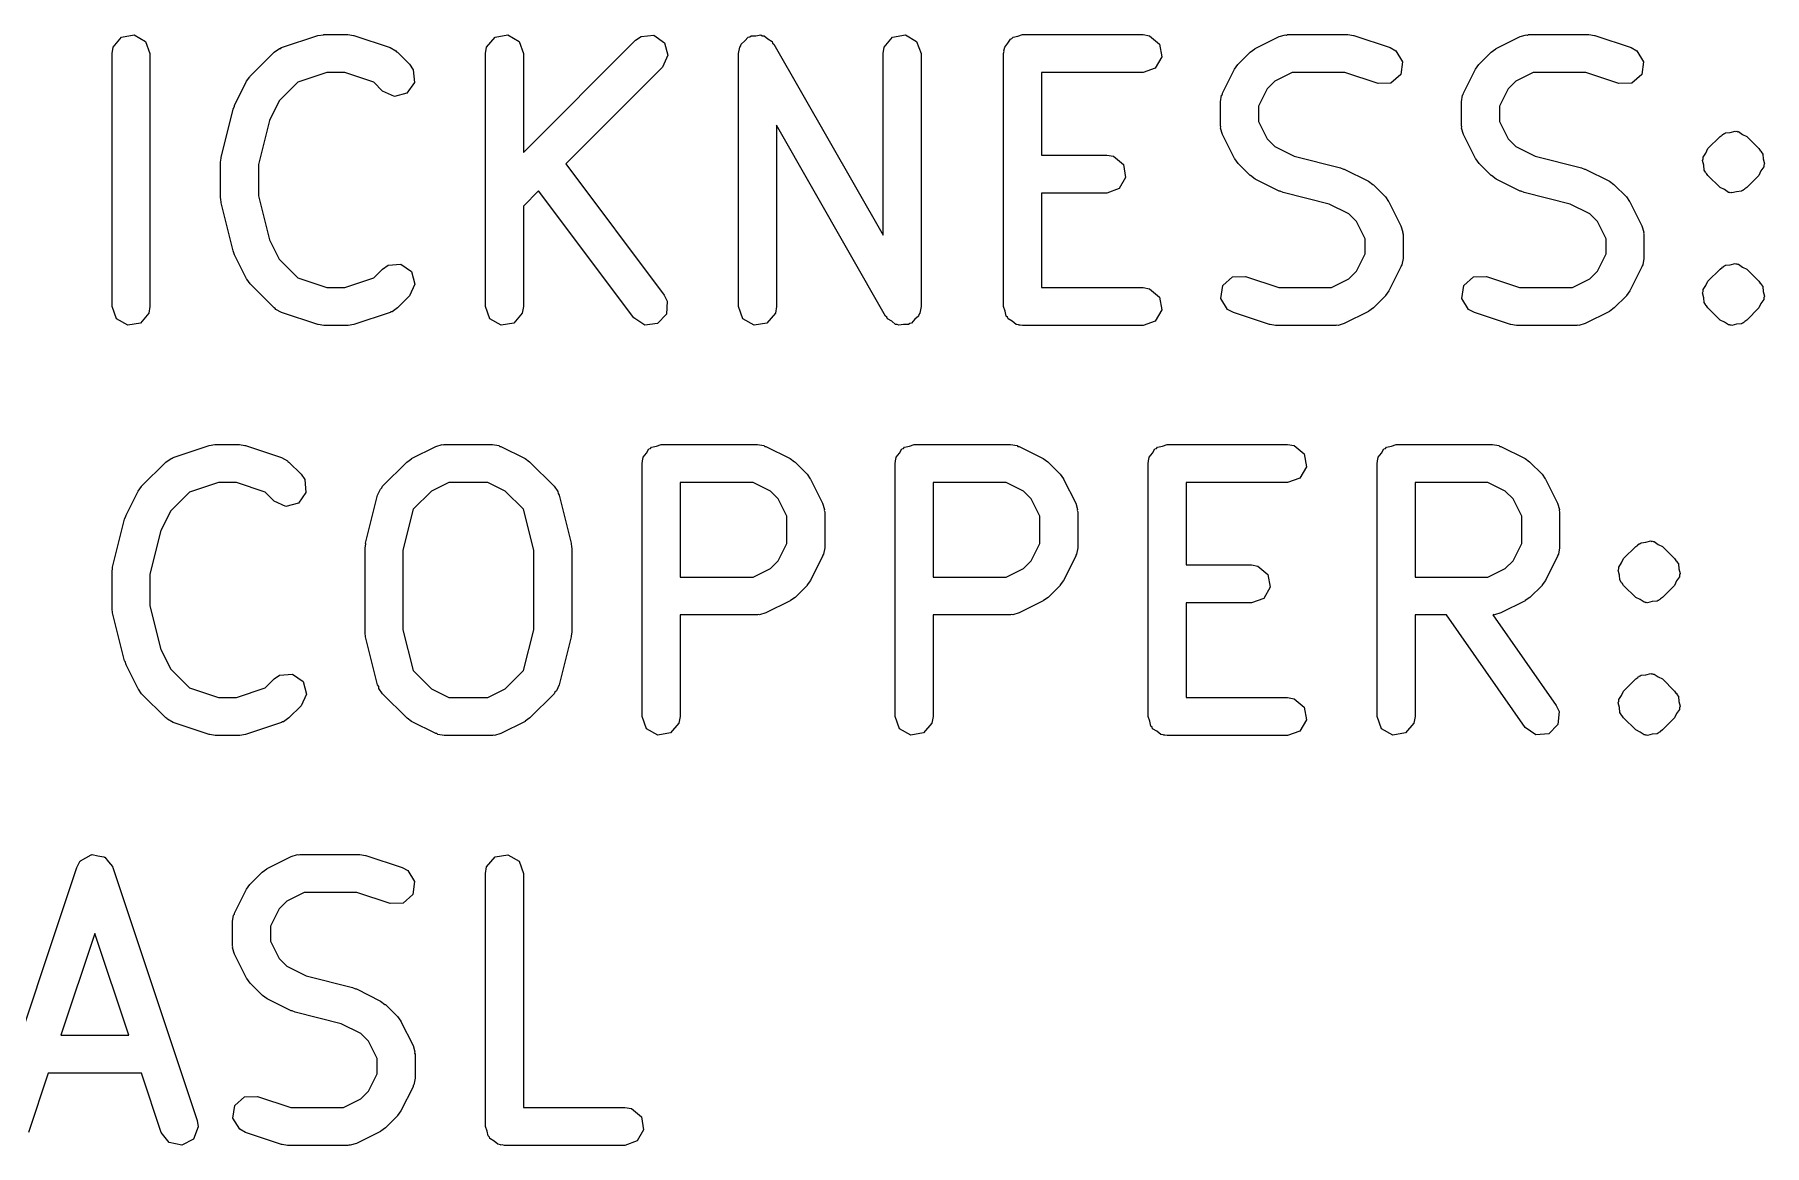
# Model space of a CAD drawing. Extents: x 4 to 183, y -17 to 15.
# Drawn here: x 10.76 to 17.6, y 9.1 to 13.49 of the extents above; entities that cross this region are included whole.
import ezdxf

# ---------------------------------------------------------------- set-up
doc = ezdxf.new("R2010")
doc.units = 0
doc.layers.add('BLACK', color=7, linetype='CONTINUOUS')

msp = doc.modelspace()

# ---------------------------------------------------------------- linework, layer by layer
at = {"layer": 'BLACK', "linetype": 'CONTINUOUS'}
for p, q in [((11.0706, 13.442), (11.1036, 13.4813)), ((11.1036, 13.4813), (11.1541, 13.4902)), ((11.1541, 13.4902), (11.1985, 13.4646)), ((11.7364, 13.4399), (11.8793, 13.4875)), ((11.8793, 13.4875), (11.9015, 13.4908)), ((11.9015, 13.4908), (11.903, 13.4914)), ((11.903, 13.4914), (11.9982, 13.4914)), ((11.9982, 13.4914), (12.0203, 13.4875)), ((12.0203, 13.4875), (12.0219, 13.4875)), ((12.0219, 13.4875), (12.1648, 13.4399)), ((12.5468, 13.442), (12.5798, 13.4813)), ((12.5798, 13.4813), (12.6303, 13.4902)), ((12.6303, 13.4902), (12.6747, 13.4646)), ((12.6923, 13.026), (13.1357, 13.4694)), ((13.1357, 13.4694), (13.157, 13.4844)), ((13.157, 13.4844), (13.2081, 13.4888)), ((13.2081, 13.4888), (13.2501, 13.4594)), ((13.5674, 13.4665), (13.5798, 13.4813)), ((13.5798, 13.4813), (13.5866, 13.4825)), ((13.5866, 13.4825), (13.5919, 13.487)), ((13.5919, 13.487), (13.6113, 13.4869)), ((13.6113, 13.4869), (13.6303, 13.4902)), ((13.6303, 13.4902), (13.6363, 13.4868)), ((13.6363, 13.4868), (13.6432, 13.4867)), ((13.6432, 13.4867), (13.658, 13.4743)), ((13.658, 13.4743), (13.6747, 13.4646)), ((14.1182, 13.442), (14.1512, 13.4813)), ((14.1512, 13.4813), (14.2017, 13.4902)), ((14.2017, 13.4902), (14.2462, 13.4646)), ((14.6069, 13.457), (14.6167, 13.4738)), ((14.6167, 13.4738), (14.623, 13.4761)), ((14.623, 13.4761), (14.6274, 13.4813)), ((14.6274, 13.4813), (14.6466, 13.4847)), ((14.6466, 13.4847), (14.6649, 13.4914)), ((14.6649, 13.4914), (15.1411, 13.4914)), ((15.1411, 13.4914), (15.1667, 13.4869)), ((15.1667, 13.4869), (15.206, 13.4539)), ((15.5837, 13.4358), (15.679, 13.4835)), ((15.679, 13.4835), (15.7039, 13.4909)), ((15.7039, 13.4909), (15.7083, 13.4898)), ((15.7083, 13.4898), (15.7125, 13.4914)), ((15.7125, 13.4914), (15.9506, 13.4914)), ((15.9506, 13.4914), (15.9727, 13.4875)), ((15.9727, 13.4875), (15.9743, 13.4875)), ((15.9743, 13.4875), (16.1172, 13.4399)), ((16.5361, 13.4358), (16.6314, 13.4835)), ((16.6314, 13.4835), (16.6563, 13.4909)), ((16.6563, 13.4909), (16.6607, 13.4898)), ((16.6607, 13.4898), (16.6649, 13.4914)), ((16.6649, 13.4914), (16.903, 13.4914)), ((16.903, 13.4914), (16.9251, 13.4875)), ((16.9251, 13.4875), (16.9267, 13.4875)), ((16.9267, 13.4875), (17.0696, 13.4399)), ((11.0661, 13.4164), (11.0706, 13.442)), ((11.0661, 12.4164), (11.0661, 13.4164)), ((11.1985, 13.4646), (11.2161, 13.4164)), ((11.2161, 13.4164), (11.2161, 12.4164)), ((11.6119, 13.3266), (11.7071, 13.4218)), ((11.7071, 13.4218), (11.7284, 13.4367)), ((11.7284, 13.4367), (11.7329, 13.4371)), ((11.7329, 13.4371), (11.7364, 13.4399)), ((12.1648, 13.4399), (12.1877, 13.4275)), ((12.1877, 13.4275), (12.1901, 13.4237)), ((12.1901, 13.4237), (12.1941, 13.4218)), ((12.1941, 13.4218), (12.2417, 13.3742)), ((12.5423, 13.4164), (12.5468, 13.442)), ((12.5423, 12.4164), (12.5423, 13.4164)), ((12.6747, 13.4646), (12.6923, 13.4164)), ((12.6923, 13.4164), (12.6923, 13.026)), ((13.2634, 13.4098), (13.2417, 13.3633)), ((13.2501, 13.4594), (13.2634, 13.4098)), ((13.5423, 13.4164), (13.5468, 13.442)), ((13.5423, 12.4164), (13.5423, 13.4164)), ((13.5468, 13.442), (13.5513, 13.4473)), ((13.5513, 13.4473), (13.5525, 13.4542)), ((13.5525, 13.4542), (13.5674, 13.4665)), ((13.6747, 13.4646), (13.6771, 13.4581)), ((13.6771, 13.4581), (13.6824, 13.4536)), ((13.6824, 13.4536), (14.1137, 12.6988)), ((14.1137, 13.4164), (14.1182, 13.442)), ((14.1137, 12.6988), (14.1137, 13.4164)), ((14.2462, 13.4646), (14.2637, 13.4164)), ((14.2637, 13.4164), (14.2637, 12.4164)), ((14.5899, 13.4164), (14.5916, 13.4261)), ((14.5899, 12.4164), (14.5899, 13.4164)), ((14.591, 13.4294), (14.5927, 13.4323)), ((14.5916, 13.4261), (14.591, 13.4294)), ((14.5927, 13.4323), (14.5944, 13.442)), ((14.5944, 13.442), (14.6069, 13.457)), ((15.2149, 13.4034), (15.1893, 13.3589)), ((15.206, 13.4539), (15.2149, 13.4034)), ((15.5166, 13.3742), (15.5642, 13.4218)), ((15.5642, 13.4218), (15.5826, 13.4347)), ((15.5826, 13.4347), (15.5837, 13.4358)), ((16.1172, 13.4399), (16.1401, 13.4275)), ((16.1401, 13.4275), (16.1669, 13.3838)), ((16.469, 13.3742), (16.5166, 13.4218)), ((16.5166, 13.4218), (16.535, 13.4347)), ((16.535, 13.4347), (16.5361, 13.4358)), ((17.0696, 13.4399), (17.0925, 13.4275)), ((17.0925, 13.4275), (17.1193, 13.3838)), ((11.9152, 13.3414), (11.8006, 13.3032)), ((11.9861, 13.3414), (11.9152, 13.3414)), ((12.1006, 13.3032), (11.9861, 13.3414)), ((12.2417, 13.3742), (12.2567, 13.3528)), ((12.2567, 13.3528), (12.2611, 13.3017)), ((13.2417, 13.3633), (12.8592, 12.9808)), ((15.1411, 13.3414), (14.7399, 13.3414)), ((14.7399, 13.3414), (14.7399, 13.0152)), ((15.1893, 13.3589), (15.1411, 13.3414)), ((15.455, 13.2594), (15.5026, 13.3547)), ((15.5026, 13.3547), (15.5159, 13.3727)), ((15.5159, 13.3727), (15.5166, 13.3742)), ((15.7302, 13.3414), (15.6617, 13.3071)), ((15.9384, 13.3414), (15.7302, 13.3414)), ((16.0697, 13.2976), (15.9384, 13.3414)), ((16.1594, 13.3331), (16.121, 13.299)), ((16.1669, 13.3838), (16.1594, 13.3331)), ((16.4073, 13.2594), (16.455, 13.3547)), ((16.455, 13.3547), (16.4683, 13.3727)), ((16.4683, 13.3727), (16.469, 13.3742)), ((16.6826, 13.3414), (16.6141, 13.3071)), ((16.8908, 13.3414), (16.6826, 13.3414)), ((17.0221, 13.2976), (16.8908, 13.3414)), ((17.1118, 13.3331), (17.0734, 13.299)), ((17.1193, 13.3838), (17.1118, 13.3331)), ((11.5502, 13.2118), (11.5978, 13.3071)), ((11.5978, 13.3071), (11.6112, 13.3251)), ((11.6112, 13.3251), (11.6119, 13.3266)), ((11.8006, 13.3032), (11.7265, 13.2291)), ((12.1357, 13.2681), (12.1006, 13.3032)), ((12.1822, 13.2464), (12.1357, 13.2681)), ((12.2611, 13.3017), (12.2317, 13.2597)), ((15.6313, 13.2767), (15.597, 13.2082)), ((15.6617, 13.3071), (15.6313, 13.2767)), ((16.121, 13.299), (16.0697, 13.2976)), ((16.5837, 13.2767), (16.5494, 13.2082)), ((16.6141, 13.3071), (16.5837, 13.2767)), ((17.0734, 13.299), (17.0221, 13.2976)), ((11.4969, 13.006), (11.5445, 13.1965)), ((11.5445, 13.1965), (11.5498, 13.2083)), ((11.5498, 13.2083), (11.5502, 13.2118)), ((11.7265, 13.2291), (11.688, 13.1521)), ((12.2317, 13.2597), (12.1822, 13.2464)), ((15.447, 13.2259), (15.4516, 13.2516)), ((15.447, 13.1307), (15.447, 13.2259)), ((15.4516, 13.2516), (15.4544, 13.255)), ((15.4544, 13.255), (15.455, 13.2594)), ((15.597, 13.2082), (15.597, 13.1484)), ((16.3994, 13.2259), (16.4039, 13.2516)), ((16.3994, 13.1307), (16.3994, 13.2259)), ((16.4039, 13.2516), (16.4068, 13.255)), ((16.4068, 13.255), (16.4073, 13.2594)), ((16.5494, 13.2082), (16.5494, 13.1484)), ((11.688, 13.1521), (11.6447, 12.9786)), ((14.1236, 12.3792), (13.6923, 13.134)), ((13.6923, 13.134), (13.6923, 12.4164)), ((15.4486, 13.1265), (15.447, 13.1307)), ((15.4475, 13.1221), (15.4486, 13.1265)), ((15.597, 13.1484), (15.6313, 13.0799)), ((16.401, 13.1265), (16.3994, 13.1307)), ((16.3999, 13.1221), (16.401, 13.1265)), ((16.5494, 13.1484), (16.5837, 13.0799)), ((15.455, 13.0971), (15.4475, 13.1221)), ((15.5026, 13.0019), (15.455, 13.0971)), ((15.6313, 13.0799), (15.6617, 13.0494)), ((16.4073, 13.0971), (16.3999, 13.1221)), ((16.455, 13.0019), (16.4073, 13.0971)), ((16.5837, 13.0799), (16.6141, 13.0495)), ((17.3738, 13.0408), (17.4214, 13.0885)), ((17.4214, 13.0885), (17.4295, 13.0941)), ((17.4295, 13.0941), (17.4314, 13.0969)), ((17.4314, 13.0969), (17.4346, 13.0977)), ((17.4346, 13.0977), (17.4348, 13.0979)), ((17.4348, 13.0979), (17.4369, 13.1004)), ((17.4369, 13.1004), (17.4389, 13.1007)), ((17.4389, 13.1007), (17.4427, 13.1034)), ((17.4427, 13.1034), (17.4621, 13.1051)), ((17.4621, 13.1051), (17.481, 13.1101)), ((17.481, 13.1101), (17.4841, 13.1087)), ((17.4841, 13.1087), (17.4874, 13.1093)), ((17.4874, 13.1093), (17.4904, 13.1076)), ((17.4904, 13.1076), (17.4938, 13.1079)), ((17.4938, 13.1079), (17.5098, 13.0967)), ((17.5098, 13.0967), (17.5275, 13.0885)), ((17.5275, 13.0885), (17.5751, 13.0408)), ((11.4947, 12.9878), (11.4973, 13.0026)), ((11.4973, 13.0026), (11.4969, 13.006)), ((14.7399, 13.0152), (14.9982, 13.0152)), ((14.9982, 13.0152), (15.0239, 13.0107)), ((15.0239, 13.0107), (15.0632, 12.9777)), ((15.5038, 13.0008), (15.5026, 13.0019)), ((15.5166, 12.9824), (15.5038, 13.0008)), ((15.6617, 13.0494), (15.7387, 13.011)), ((15.7387, 13.011), (15.9212, 12.9653)), ((16.4561, 13.0008), (16.455, 13.0019)), ((16.469, 12.9824), (16.4561, 13.0008)), ((16.6141, 13.0495), (16.6911, 13.011)), ((16.6911, 13.011), (16.8736, 12.9653)), ((17.3521, 12.9943), (17.3549, 13.0005)), ((17.3571, 12.9755), (17.3521, 12.9943)), ((17.3544, 13.0072), (17.3655, 13.0232)), ((17.3549, 13.0005), (17.3544, 13.0072)), ((17.3655, 13.0232), (17.3738, 13.0408)), ((17.5751, 13.0408), (17.5807, 13.0327)), ((17.5807, 13.0327), (17.5835, 13.0308)), ((17.5835, 13.0308), (17.5843, 13.0276)), ((17.5843, 13.0276), (17.59, 13.0195)), ((17.59, 13.0195), (17.5917, 13.0001)), ((17.5917, 13.0001), (17.5968, 12.9813)), ((11.4947, 12.845), (11.4947, 12.9878)), ((11.6447, 12.9786), (11.6447, 12.8542)), ((12.8592, 12.9808), (13.2487, 12.4614)), ((15.0721, 12.9272), (15.0464, 12.8827)), ((15.0632, 12.9777), (15.0721, 12.9272)), ((15.5642, 12.9348), (15.5166, 12.9824)), ((15.5657, 12.9341), (15.5642, 12.9348)), ((15.5837, 12.9207), (15.5657, 12.9341)), ((15.9212, 12.9653), (15.933, 12.9601)), ((15.933, 12.9601), (15.9365, 12.9597)), ((15.9365, 12.9597), (16.0318, 12.912)), ((16.5166, 12.9348), (16.469, 12.9824)), ((16.5181, 12.9341), (16.5166, 12.9348)), ((16.5361, 12.9207), (16.5181, 12.9341)), ((16.8736, 12.9653), (16.8854, 12.9601)), ((16.8854, 12.9601), (16.8889, 12.9597)), ((16.8889, 12.9597), (16.9841, 12.912)), ((17.3588, 12.9561), (17.3571, 12.9755)), ((17.3645, 12.948), (17.3588, 12.9561)), ((17.3654, 12.9448), (17.3645, 12.948)), ((17.3681, 12.9429), (17.3654, 12.9448)), ((17.3738, 12.9348), (17.3681, 12.9429)), ((17.4214, 12.8872), (17.3738, 12.9348)), ((17.5751, 12.9348), (17.5275, 12.8872)), ((17.5833, 12.9524), (17.5751, 12.9348)), ((17.5945, 12.9684), (17.5833, 12.9524)), ((17.5968, 12.9813), (17.5939, 12.9751)), ((17.5939, 12.9751), (17.5945, 12.9684)), ((11.6447, 12.8542), (11.688, 12.6807)), ((12.752, 12.8736), (12.6923, 12.8139)), ((13.1287, 12.3714), (12.752, 12.8736)), ((14.9982, 12.8652), (14.7399, 12.8652)), ((14.7399, 12.8652), (14.7399, 12.4914)), ((15.0464, 12.8827), (14.9982, 12.8652)), ((15.679, 12.8731), (15.5837, 12.9207)), ((15.6825, 12.8727), (15.679, 12.8731)), ((15.6943, 12.8674), (15.6825, 12.8727)), ((15.8768, 12.8218), (15.6943, 12.8674)), ((16.0318, 12.912), (16.0498, 12.8987)), ((16.0498, 12.8987), (16.0513, 12.898)), ((16.0513, 12.898), (16.0989, 12.8504)), ((16.6314, 12.8731), (16.5361, 12.9207)), ((16.6349, 12.8727), (16.6314, 12.8731)), ((16.6467, 12.8674), (16.6349, 12.8727)), ((16.8292, 12.8218), (16.6467, 12.8674)), ((16.9841, 12.912), (17.0022, 12.8987)), ((17.0022, 12.8987), (17.0036, 12.898)), ((17.0036, 12.898), (17.0513, 12.8504)), ((17.439, 12.8789), (17.4214, 12.8872)), ((17.455, 12.8677), (17.439, 12.8789)), ((17.4584, 12.868), (17.455, 12.8677)), ((17.4614, 12.8663), (17.4584, 12.868)), ((17.4648, 12.8669), (17.4614, 12.8663)), ((17.4679, 12.8655), (17.4648, 12.8669)), ((17.4867, 12.8705), (17.4679, 12.8655)), ((17.5061, 12.8722), (17.4867, 12.8705)), ((17.5099, 12.8749), (17.5061, 12.8722)), ((17.5119, 12.8752), (17.5099, 12.8749)), ((17.514, 12.8778), (17.5119, 12.8752)), ((17.5142, 12.8779), (17.514, 12.8778)), ((17.5174, 12.8788), (17.5142, 12.8779)), ((17.5193, 12.8815), (17.5174, 12.8788)), ((17.5275, 12.8872), (17.5193, 12.8815)), ((11.4958, 12.8417), (11.4947, 12.845)), ((11.4969, 12.8268), (11.4958, 12.8417)), ((11.5445, 12.6363), (11.4969, 12.8268)), ((12.6923, 12.8139), (12.6923, 12.4164)), ((15.9538, 12.7833), (15.8768, 12.8218)), ((16.0989, 12.8504), (16.1117, 12.832)), ((16.1117, 12.832), (16.1129, 12.8309)), ((16.1129, 12.8309), (16.1605, 12.7356)), ((16.9062, 12.7833), (16.8292, 12.8218)), ((17.0513, 12.8504), (17.0641, 12.832)), ((17.0641, 12.832), (17.0653, 12.8309)), ((17.0653, 12.8309), (17.1129, 12.7356)), ((15.9842, 12.7529), (15.9538, 12.7833)), ((16.0185, 12.6844), (15.9842, 12.7529)), ((16.1605, 12.7356), (16.168, 12.7107)), ((16.9366, 12.7529), (16.9062, 12.7833)), ((16.9708, 12.6844), (16.9366, 12.7529)), ((17.1129, 12.7356), (17.1204, 12.7107)), ((11.688, 12.6807), (11.7265, 12.6037)), ((16.0185, 12.6246), (16.0185, 12.6844)), ((16.168, 12.7107), (16.1669, 12.7063)), ((16.1669, 12.7063), (16.1685, 12.7021)), ((16.1685, 12.7021), (16.1685, 12.6069)), ((16.9708, 12.6246), (16.9708, 12.6844)), ((17.1204, 12.7107), (17.1193, 12.7063)), ((17.1193, 12.7063), (17.1208, 12.7021)), ((17.1208, 12.7021), (17.1208, 12.6069)), ((11.5465, 12.6333), (11.5445, 12.6363)), ((11.5502, 12.6209), (11.5465, 12.6333)), ((11.5978, 12.5257), (11.5502, 12.6209)), ((11.7265, 12.6037), (11.8006, 12.5296)), ((12.1357, 12.5647), (12.157, 12.5796)), ((12.157, 12.5796), (12.2081, 12.5841)), ((12.2081, 12.5841), (12.2501, 12.5546)), ((15.9842, 12.556), (16.0185, 12.6246)), ((16.1639, 12.5812), (16.1611, 12.5778)), ((16.1685, 12.6069), (16.1639, 12.5812)), ((16.9366, 12.556), (16.9708, 12.6246)), ((17.1163, 12.5812), (17.1134, 12.5778)), ((17.1208, 12.6069), (17.1163, 12.5812)), ((17.4389, 12.5769), (17.4427, 12.5796)), ((17.4427, 12.5796), (17.4621, 12.5813)), ((17.4621, 12.5813), (17.481, 12.5863)), ((17.481, 12.5863), (17.4841, 12.5849)), ((17.4841, 12.5849), (17.4874, 12.5855)), ((17.4874, 12.5855), (17.4904, 12.5838)), ((17.4904, 12.5838), (17.4938, 12.5841)), ((17.4938, 12.5841), (17.5098, 12.5729)), ((11.599, 12.5246), (11.5978, 12.5257)), ((11.6119, 12.5062), (11.599, 12.5246)), ((11.8006, 12.5296), (11.9152, 12.4914)), ((11.9861, 12.4914), (12.1006, 12.5296)), ((12.1006, 12.5296), (12.1357, 12.5647)), ((12.2501, 12.5546), (12.2634, 12.5051)), ((15.4561, 12.4997), (15.4945, 12.5337)), ((15.4945, 12.5337), (15.5458, 12.5352)), ((15.5458, 12.5352), (15.6771, 12.4914)), ((15.8853, 12.4914), (15.9538, 12.5256)), ((15.9538, 12.5256), (15.9842, 12.556)), ((16.1605, 12.5733), (16.1129, 12.4781)), ((16.1611, 12.5778), (16.1605, 12.5733)), ((16.4085, 12.4997), (16.4469, 12.5337)), ((16.4469, 12.5337), (16.4981, 12.5352)), ((16.4981, 12.5352), (16.6294, 12.4914)), ((16.8377, 12.4914), (16.9062, 12.5256)), ((16.9062, 12.5256), (16.9366, 12.556)), ((17.1129, 12.5733), (17.0653, 12.4781)), ((17.1134, 12.5778), (17.1129, 12.5733)), ((17.3655, 12.4994), (17.3738, 12.517)), ((17.3738, 12.517), (17.4214, 12.5647)), ((17.4214, 12.5647), (17.4295, 12.5703)), ((17.4295, 12.5703), (17.4314, 12.5731)), ((17.4314, 12.5731), (17.4346, 12.5739)), ((17.4346, 12.5739), (17.4348, 12.574)), ((17.4348, 12.574), (17.4369, 12.5766)), ((17.4369, 12.5766), (17.4389, 12.5769)), ((17.5098, 12.5729), (17.5275, 12.5647)), ((17.5275, 12.5647), (17.5751, 12.517)), ((17.5751, 12.517), (17.5807, 12.5089)), ((11.7071, 12.411), (11.6119, 12.5062)), ((11.9152, 12.4914), (11.9861, 12.4914)), ((12.2417, 12.4586), (12.1941, 12.411)), ((12.2634, 12.5051), (12.2417, 12.4586)), ((13.2487, 12.4614), (13.2605, 12.4381)), ((14.7399, 12.4914), (15.1411, 12.4914)), ((15.1411, 12.4914), (15.1667, 12.4869)), ((15.1667, 12.4869), (15.206, 12.4539)), ((15.206, 12.4539), (15.2149, 12.4034)), ((15.4486, 12.449), (15.4561, 12.4997)), ((15.4754, 12.4053), (15.4486, 12.449)), ((15.6771, 12.4914), (15.8853, 12.4914)), ((16.0989, 12.4586), (16.0513, 12.411)), ((16.0996, 12.4601), (16.0989, 12.4586)), ((16.1129, 12.4781), (16.0996, 12.4601)), ((16.4009, 12.449), (16.4085, 12.4997)), ((16.4278, 12.4053), (16.4009, 12.449)), ((16.6294, 12.4914), (16.8377, 12.4914)), ((17.0513, 12.4586), (17.0036, 12.411)), ((17.052, 12.4601), (17.0513, 12.4586)), ((17.0653, 12.4781), (17.052, 12.4601)), ((17.3521, 12.4705), (17.3549, 12.4767)), ((17.3571, 12.4517), (17.3521, 12.4705)), ((17.3544, 12.4834), (17.3655, 12.4994)), ((17.3549, 12.4767), (17.3544, 12.4834)), ((17.3588, 12.4323), (17.3571, 12.4517)), ((17.5807, 12.5089), (17.5835, 12.507)), ((17.5945, 12.4446), (17.5833, 12.4286)), ((17.5835, 12.507), (17.5843, 12.5038)), ((17.5843, 12.5038), (17.59, 12.4957)), ((17.59, 12.4957), (17.5917, 12.4763)), ((17.5917, 12.4763), (17.5968, 12.4575)), ((17.5968, 12.4575), (17.5939, 12.4513)), ((17.5939, 12.4513), (17.5945, 12.4446)), ((11.0836, 12.3682), (11.0661, 12.4164)), ((11.2116, 12.3907), (11.1786, 12.3514)), ((11.2161, 12.4164), (11.2116, 12.3907)), ((11.7112, 12.4091), (11.7071, 12.411)), ((11.7135, 12.4053), (11.7112, 12.4091)), ((11.7364, 12.3928), (11.7135, 12.4053)), ((11.8793, 12.3452), (11.7364, 12.3928)), ((12.1648, 12.3928), (12.0219, 12.3452)), ((12.1683, 12.3956), (12.1648, 12.3928)), ((12.1728, 12.396), (12.1683, 12.3956)), ((12.1941, 12.411), (12.1728, 12.396)), ((12.5598, 12.3682), (12.5423, 12.4164)), ((12.6878, 12.3907), (12.6548, 12.3514)), ((12.6923, 12.4164), (12.6878, 12.3907)), ((13.2577, 12.3869), (13.2226, 12.3495)), ((13.2605, 12.4381), (13.2577, 12.3869)), ((13.5598, 12.3682), (13.5423, 12.4164)), ((13.6878, 12.3907), (13.6548, 12.3514)), ((13.6923, 12.4164), (13.6878, 12.3907)), ((14.1289, 12.3747), (14.1236, 12.3792)), ((14.1313, 12.3682), (14.1289, 12.3747)), ((14.2535, 12.3786), (14.2386, 12.3662)), ((14.2547, 12.3854), (14.2535, 12.3786)), ((14.2592, 12.3907), (14.2547, 12.3854)), ((14.2637, 12.4164), (14.2592, 12.3907)), ((14.5966, 12.3981), (14.5899, 12.4164)), ((14.5999, 12.3789), (14.5966, 12.3981)), ((14.6051, 12.3745), (14.5999, 12.3789)), ((14.6074, 12.3682), (14.6051, 12.3745)), ((15.2149, 12.4034), (15.1893, 12.3589)), ((15.4983, 12.3928), (15.4754, 12.4053)), ((15.6412, 12.3452), (15.4983, 12.3928)), ((16.0318, 12.3969), (15.9365, 12.3493)), ((16.0329, 12.3981), (16.0318, 12.3969)), ((16.0513, 12.411), (16.0329, 12.3981)), ((16.4507, 12.3928), (16.4278, 12.4053)), ((16.5936, 12.3452), (16.4507, 12.3928)), ((16.9841, 12.3969), (16.8889, 12.3493)), ((16.9853, 12.3981), (16.9841, 12.3969)), ((17.0036, 12.411), (16.9853, 12.3981)), ((17.3645, 12.4242), (17.3588, 12.4323)), ((17.3654, 12.421), (17.3645, 12.4242)), ((17.3681, 12.4191), (17.3654, 12.421)), ((17.3738, 12.411), (17.3681, 12.4191)), ((17.4214, 12.3633), (17.3738, 12.411)), ((17.5751, 12.411), (17.5275, 12.3633)), ((17.5833, 12.4286), (17.5751, 12.411)), ((11.1281, 12.3425), (11.0836, 12.3682)), ((11.1786, 12.3514), (11.1281, 12.3425)), ((11.8809, 12.3453), (11.8793, 12.3452)), ((11.903, 12.3414), (11.8809, 12.3453)), ((11.9982, 12.3414), (11.903, 12.3414)), ((11.9998, 12.3419), (11.9982, 12.3414)), ((12.0219, 12.3452), (11.9998, 12.3419)), ((12.6043, 12.3425), (12.5598, 12.3682)), ((12.6548, 12.3514), (12.6043, 12.3425)), ((13.1717, 12.3433), (13.1287, 12.3714)), ((13.2226, 12.3495), (13.1717, 12.3433)), ((13.6043, 12.3425), (13.5598, 12.3682)), ((13.6548, 12.3514), (13.6043, 12.3425)), ((14.148, 12.3585), (14.1313, 12.3682)), ((14.1627, 12.346), (14.148, 12.3585)), ((14.1697, 12.346), (14.1627, 12.346)), ((14.1757, 12.3425), (14.1697, 12.346)), ((14.1947, 12.3459), (14.1757, 12.3425)), ((14.214, 12.3458), (14.1947, 12.3459)), ((14.2194, 12.3502), (14.214, 12.3458)), ((14.2262, 12.3514), (14.2194, 12.3502)), ((14.2386, 12.3662), (14.2262, 12.3514)), ((14.6243, 12.3584), (14.6074, 12.3682)), ((14.6392, 12.3459), (14.6243, 12.3584)), ((14.649, 12.3442), (14.6392, 12.3459)), ((14.6519, 12.3425), (14.649, 12.3442)), ((14.6552, 12.3431), (14.6519, 12.3425)), ((14.6649, 12.3414), (14.6552, 12.3431)), ((15.1411, 12.3414), (14.6649, 12.3414)), ((15.1893, 12.3589), (15.1411, 12.3414)), ((15.6428, 12.3453), (15.6412, 12.3452)), ((15.6649, 12.3414), (15.6428, 12.3453)), ((15.903, 12.3414), (15.6649, 12.3414)), ((15.9072, 12.3429), (15.903, 12.3414)), ((15.9116, 12.3419), (15.9072, 12.3429)), ((15.9365, 12.3493), (15.9116, 12.3419)), ((16.5952, 12.3453), (16.5936, 12.3452)), ((16.6173, 12.3414), (16.5952, 12.3453)), ((16.8554, 12.3414), (16.6173, 12.3414)), ((16.8596, 12.3429), (16.8554, 12.3414)), ((16.8639, 12.3419), (16.8596, 12.3429)), ((16.8889, 12.3493), (16.8639, 12.3419)), ((17.439, 12.3551), (17.4214, 12.3633)), ((17.455, 12.3439), (17.439, 12.3551)), ((17.4584, 12.3442), (17.455, 12.3439)), ((17.4614, 12.3425), (17.4584, 12.3442)), ((17.4648, 12.3431), (17.4614, 12.3425)), ((17.4679, 12.3417), (17.4648, 12.3431)), ((17.4867, 12.3467), (17.4679, 12.3417)), ((17.5061, 12.3484), (17.4867, 12.3467)), ((17.5099, 12.3511), (17.5061, 12.3484)), ((17.5119, 12.3514), (17.5099, 12.3511)), ((17.514, 12.354), (17.5119, 12.3514)), ((17.5142, 12.3541), (17.514, 12.354)), ((17.5174, 12.3549), (17.5142, 12.3541)), ((17.5193, 12.3577), (17.5174, 12.3549)), ((17.5275, 12.3633), (17.5193, 12.3577)), ((11.3078, 11.8199), (11.4507, 11.8675)), ((11.4507, 11.8675), (11.4729, 11.8708)), ((11.4729, 11.8708), (11.4744, 11.8714)), ((11.4744, 11.8714), (11.5697, 11.8714)), ((11.5697, 11.8714), (11.5917, 11.8675)), ((11.5917, 11.8675), (11.5934, 11.8675)), ((11.5934, 11.8675), (11.7362, 11.8199)), ((12.2504, 11.8158), (12.3456, 11.8635)), ((12.3456, 11.8635), (12.3706, 11.8709)), ((12.3706, 11.8709), (12.375, 11.8698)), ((12.375, 11.8698), (12.3792, 11.8714)), ((12.3792, 11.8714), (12.5697, 11.8714)), ((12.5697, 11.8714), (12.5953, 11.8669)), ((12.5953, 11.8669), (12.5987, 11.864)), ((12.5987, 11.864), (12.6032, 11.8635)), ((12.6032, 11.8635), (12.6984, 11.8158)), ((13.1658, 11.822), (13.1784, 11.837)), ((13.1784, 11.837), (13.1881, 11.8538)), ((13.1881, 11.8538), (13.1945, 11.8561)), ((13.1945, 11.8561), (13.1988, 11.8613)), ((13.1988, 11.8613), (13.218, 11.8647)), ((13.218, 11.8647), (13.2363, 11.8714)), ((13.2363, 11.8714), (13.6173, 11.8714)), ((13.6173, 11.8714), (13.6429, 11.8669)), ((13.6429, 11.8669), (13.6464, 11.864)), ((13.6464, 11.864), (13.6508, 11.8635)), ((13.6508, 11.8635), (13.7461, 11.8158)), ((14.1658, 11.822), (14.1784, 11.837)), ((14.1784, 11.837), (14.1881, 11.8538)), ((14.1881, 11.8538), (14.1945, 11.8561)), ((14.1945, 11.8561), (14.1988, 11.8613)), ((14.1988, 11.8613), (14.218, 11.8647)), ((14.218, 11.8647), (14.2363, 11.8714)), ((14.2363, 11.8714), (14.6173, 11.8714)), ((14.6173, 11.8714), (14.6429, 11.8669)), ((14.6429, 11.8669), (14.6464, 11.864)), ((14.6464, 11.864), (14.6508, 11.8635)), ((14.6508, 11.8635), (14.7461, 11.8158)), ((15.1658, 11.822), (15.1784, 11.837)), ((15.1784, 11.837), (15.1881, 11.8538)), ((15.1881, 11.8538), (15.1945, 11.8561)), ((15.1945, 11.8561), (15.1988, 11.8613)), ((15.1988, 11.8613), (15.218, 11.8647)), ((15.218, 11.8647), (15.2363, 11.8714)), ((15.2363, 11.8714), (15.7125, 11.8714)), ((15.7125, 11.8714), (15.7382, 11.8669)), ((15.7382, 11.8669), (15.7775, 11.8339)), ((15.7775, 11.8339), (15.7864, 11.7834)), ((16.0706, 11.822), (16.0831, 11.837)), ((16.0831, 11.837), (16.0929, 11.8538)), ((16.0929, 11.8538), (16.0992, 11.8561)), ((16.0992, 11.8561), (16.1036, 11.8613)), ((16.1036, 11.8613), (16.1228, 11.8647)), ((16.1228, 11.8647), (16.1411, 11.8714)), ((16.1411, 11.8714), (16.522, 11.8714)), ((16.522, 11.8714), (16.5477, 11.8669)), ((16.5477, 11.8669), (16.5511, 11.864)), ((16.5511, 11.864), (16.5556, 11.8635)), ((16.5556, 11.8635), (16.6508, 11.8158)), ((11.1833, 11.7066), (11.2785, 11.8018)), ((11.2785, 11.8018), (11.2999, 11.8167)), ((11.2999, 11.8167), (11.3043, 11.8171)), ((11.3043, 11.8171), (11.3078, 11.8199)), ((11.7362, 11.8199), (11.7591, 11.8075)), ((11.7591, 11.8075), (11.7615, 11.8037)), ((11.7615, 11.8037), (11.7655, 11.8018)), ((11.7655, 11.8018), (11.8132, 11.7542)), ((12.1357, 11.7066), (12.2309, 11.8018)), ((12.2309, 11.8018), (12.2493, 11.8147)), ((12.2493, 11.8147), (12.2504, 11.8158)), ((12.6984, 11.8158), (12.7164, 11.8025)), ((12.7164, 11.8025), (12.7179, 11.8018)), ((12.7179, 11.8018), (12.8132, 11.7066)), ((13.1613, 11.7964), (13.163, 11.8061)), ((13.1613, 10.7964), (13.1613, 11.7964)), ((13.1625, 11.8094), (13.1641, 11.8123)), ((13.163, 11.8061), (13.1625, 11.8094)), ((13.1641, 11.8123), (13.1658, 11.822)), ((13.7461, 11.8158), (13.7641, 11.8025)), ((13.7641, 11.8025), (13.7655, 11.8018)), ((13.7655, 11.8018), (13.8132, 11.7542)), ((14.1613, 11.7964), (14.163, 11.8061)), ((14.1613, 10.7964), (14.1613, 11.7964)), ((14.1625, 11.8094), (14.1641, 11.8123)), ((14.163, 11.8061), (14.1625, 11.8094)), ((14.1641, 11.8123), (14.1658, 11.822)), ((14.7461, 11.8158), (14.7641, 11.8025)), ((14.7641, 11.8025), (14.7655, 11.8018)), ((14.7655, 11.8018), (14.8132, 11.7542)), ((15.1613, 11.7964), (15.163, 11.8061)), ((15.1613, 10.7964), (15.1613, 11.7964)), ((15.1625, 11.8094), (15.1641, 11.8123)), ((15.163, 11.8061), (15.1625, 11.8094)), ((15.1641, 11.8123), (15.1658, 11.822)), ((15.7864, 11.7834), (15.7607, 11.7389)), ((16.0661, 11.7964), (16.0678, 11.8061)), ((16.0661, 10.7964), (16.0661, 11.7964)), ((16.0672, 11.8094), (16.0689, 11.8123)), ((16.0678, 11.8061), (16.0672, 11.8094)), ((16.0689, 11.8123), (16.0706, 11.822)), ((16.6508, 11.8158), (16.6688, 11.8025)), ((16.6688, 11.8025), (16.6703, 11.8018)), ((16.6703, 11.8018), (16.7179, 11.7542)), ((11.1692, 11.6871), (11.1826, 11.7051)), ((11.1826, 11.7051), (11.1833, 11.7066)), ((11.4866, 11.7214), (11.3721, 11.6832)), ((11.5575, 11.7214), (11.4866, 11.7214)), ((11.672, 11.6832), (11.5575, 11.7214)), ((11.8132, 11.7542), (11.8281, 11.7328)), ((11.8281, 11.7328), (11.8326, 11.6817)), ((12.1159, 11.6717), (12.1266, 11.6955)), ((12.1266, 11.6955), (12.1325, 11.6998)), ((12.1325, 11.6998), (12.1357, 11.7066)), ((12.3969, 11.7214), (12.3284, 11.6871)), ((12.552, 11.7214), (12.3969, 11.7214)), ((12.6205, 11.6871), (12.552, 11.7214)), ((12.8132, 11.7066), (12.8281, 11.6852)), ((13.5996, 11.7214), (13.3113, 11.7214)), ((13.3113, 11.7214), (13.3113, 11.3476)), ((13.6681, 11.6871), (13.5996, 11.7214)), ((13.8132, 11.7542), (13.826, 11.7358)), ((13.826, 11.7358), (13.8272, 11.7347)), ((13.8272, 11.7347), (13.8748, 11.6394)), ((14.5996, 11.7214), (14.3113, 11.7214)), ((14.3113, 11.7214), (14.3113, 11.3476)), ((14.6681, 11.6871), (14.5996, 11.7214)), ((14.8132, 11.7542), (14.826, 11.7358)), ((14.826, 11.7358), (14.8272, 11.7347)), ((14.8272, 11.7347), (14.8748, 11.6394)), ((15.7125, 11.7214), (15.3113, 11.7214)), ((15.3113, 11.7214), (15.3113, 11.3952)), ((15.7607, 11.7389), (15.7125, 11.7214)), ((16.5043, 11.7214), (16.2161, 11.7214)), ((16.2161, 11.7214), (16.2161, 11.3476)), ((16.5728, 11.6871), (16.5043, 11.7214)), ((16.7179, 11.7542), (16.7308, 11.7358)), ((16.7308, 11.7358), (16.732, 11.7347)), ((16.732, 11.7347), (16.7796, 11.6394)), ((11.1216, 11.5918), (11.1692, 11.6871)), ((11.3721, 11.6832), (11.298, 11.6091)), ((11.7071, 11.6481), (11.672, 11.6832)), ((11.7536, 11.6264), (11.7071, 11.6481)), ((11.8031, 11.6397), (11.7536, 11.6264)), ((11.8326, 11.6817), (11.8031, 11.6397)), ((12.0683, 11.4812), (12.1159, 11.6717)), ((12.3284, 11.6871), (12.2564, 11.6152)), ((12.6924, 11.6152), (12.6205, 11.6871)), ((12.8281, 11.6852), (12.8288, 11.6778)), ((12.8288, 11.6778), (12.8329, 11.6717)), ((12.8329, 11.6717), (12.8805, 11.4812)), ((13.6985, 11.6567), (13.6681, 11.6871)), ((13.7328, 11.5882), (13.6985, 11.6567)), ((13.8748, 11.6394), (13.8823, 11.6145)), ((14.6985, 11.6567), (14.6681, 11.6871)), ((14.7328, 11.5882), (14.6985, 11.6567)), ((14.8748, 11.6394), (14.8823, 11.6145)), ((16.6033, 11.6567), (16.5728, 11.6871)), ((16.6375, 11.5882), (16.6033, 11.6567)), ((16.7796, 11.6394), (16.787, 11.6145)), ((11.0683, 11.386), (11.1159, 11.5765)), ((11.1159, 11.5765), (11.1212, 11.5883)), ((11.1212, 11.5883), (11.1216, 11.5918)), ((11.298, 11.6091), (11.2595, 11.5321)), ((12.2564, 11.6152), (12.2161, 11.4538)), ((12.7328, 11.4538), (12.6924, 11.6152)), ((13.7328, 11.4808), (13.7328, 11.5882)), ((13.8823, 11.6145), (13.8812, 11.6101)), ((13.8812, 11.6101), (13.8828, 11.6059)), ((13.8828, 11.6059), (13.8828, 11.463)), ((14.7328, 11.4808), (14.7328, 11.5882)), ((14.8823, 11.6145), (14.8812, 11.6101)), ((14.8812, 11.6101), (14.8828, 11.6059)), ((14.8828, 11.6059), (14.8828, 11.463)), ((16.6375, 11.4808), (16.6375, 11.5882)), ((16.787, 11.6145), (16.786, 11.6101)), ((16.786, 11.6101), (16.7875, 11.6059)), ((16.7875, 11.6059), (16.7875, 11.463)), ((11.2595, 11.5321), (11.2161, 11.3586)), ((17.1288, 11.4851), (17.1476, 11.4901)), ((17.1476, 11.4901), (17.1507, 11.4887)), ((17.1507, 11.4887), (17.1541, 11.4893)), ((17.1541, 11.4893), (17.1571, 11.4876)), ((17.1571, 11.4876), (17.1605, 11.4879)), ((17.1605, 11.4879), (17.1765, 11.4767)), ((12.0661, 11.463), (12.0687, 11.4778)), ((12.0661, 11.1297), (12.0661, 11.463)), ((12.0687, 11.4778), (12.0683, 11.4812)), ((12.2161, 11.4538), (12.2161, 11.1389)), ((12.7328, 11.1389), (12.7328, 11.4538)), ((12.8805, 11.4812), (12.8816, 11.4663)), ((12.8816, 11.4663), (12.8828, 11.463)), ((12.8828, 11.463), (12.8828, 11.1297)), ((13.6985, 11.4122), (13.7328, 11.4808)), ((13.8748, 11.4295), (13.8272, 11.3343)), ((13.8753, 11.434), (13.8748, 11.4295)), ((13.8782, 11.4374), (13.8753, 11.434)), ((13.8828, 11.463), (13.8782, 11.4374)), ((14.6985, 11.4122), (14.7328, 11.4808)), ((14.8748, 11.4295), (14.8272, 11.3343)), ((14.8753, 11.434), (14.8748, 11.4295)), ((14.8782, 11.4374), (14.8753, 11.434)), ((14.8828, 11.463), (14.8782, 11.4374)), ((16.6033, 11.4122), (16.6375, 11.4808)), ((16.7796, 11.4295), (16.732, 11.3343)), ((16.7801, 11.434), (16.7796, 11.4295)), ((16.783, 11.4374), (16.7801, 11.434)), ((16.7875, 11.463), (16.783, 11.4374)), ((17.0322, 11.4032), (17.0404, 11.4208)), ((17.0404, 11.4208), (17.0881, 11.4685)), ((17.0881, 11.4685), (17.0962, 11.4741)), ((17.0962, 11.4741), (17.0981, 11.4769)), ((17.0981, 11.4769), (17.1013, 11.4777)), ((17.1013, 11.4777), (17.1015, 11.4779)), ((17.1015, 11.4779), (17.1036, 11.4804)), ((17.1036, 11.4804), (17.1056, 11.4807)), ((17.1056, 11.4807), (17.1094, 11.4834)), ((17.1094, 11.4834), (17.1288, 11.4851)), ((17.1765, 11.4767), (17.1941, 11.4685)), ((17.1941, 11.4685), (17.2417, 11.4208)), ((17.2417, 11.4208), (17.2474, 11.4127)), ((11.0661, 11.3678), (11.0687, 11.3826)), ((11.0661, 11.225), (11.0661, 11.3678)), ((11.0687, 11.3826), (11.0683, 11.386)), ((11.2161, 11.3586), (11.2161, 11.2342)), ((13.5996, 11.3476), (13.6681, 11.3818)), ((13.6681, 11.3818), (13.6985, 11.4122)), ((14.5996, 11.3476), (14.6681, 11.3818)), ((14.6681, 11.3818), (14.6985, 11.4122)), ((15.3113, 11.3952), (15.5697, 11.3952)), ((15.5697, 11.3952), (15.5953, 11.3907)), ((15.5953, 11.3907), (15.6346, 11.3577)), ((15.6346, 11.3577), (15.6435, 11.3072)), ((16.5043, 11.3476), (16.5728, 11.3818)), ((16.5728, 11.3818), (16.6033, 11.4122)), ((17.0188, 11.3743), (17.0216, 11.3805)), ((17.0238, 11.3555), (17.0188, 11.3743)), ((17.021, 11.3872), (17.0322, 11.4032)), ((17.0216, 11.3805), (17.021, 11.3872)), ((17.0255, 11.3361), (17.0238, 11.3555)), ((17.2474, 11.4127), (17.2501, 11.4108)), ((17.2501, 11.4108), (17.251, 11.4076)), ((17.251, 11.4076), (17.2567, 11.3995)), ((17.2567, 11.3995), (17.2584, 11.3801)), ((17.2584, 11.3801), (17.2634, 11.3613)), ((17.2634, 11.3613), (17.2606, 11.3551)), ((17.2606, 11.3551), (17.2611, 11.3484)), ((13.3113, 11.3476), (13.5996, 11.3476)), ((13.8132, 11.3148), (13.7655, 11.2672)), ((13.8139, 11.3163), (13.8132, 11.3148)), ((13.8272, 11.3343), (13.8139, 11.3163)), ((14.3113, 11.3476), (14.5996, 11.3476)), ((14.8132, 11.3148), (14.7655, 11.2672)), ((14.8139, 11.3163), (14.8132, 11.3148)), ((14.8272, 11.3343), (14.8139, 11.3163)), ((15.6435, 11.3072), (15.6179, 11.2627)), ((16.2161, 11.3476), (16.5043, 11.3476)), ((16.7179, 11.3148), (16.6703, 11.2672)), ((16.7186, 11.3163), (16.7179, 11.3148)), ((16.732, 11.3343), (16.7186, 11.3163)), ((17.0312, 11.328), (17.0255, 11.3361)), ((17.032, 11.3248), (17.0312, 11.328)), ((17.0348, 11.3229), (17.032, 11.3248)), ((17.0404, 11.3148), (17.0348, 11.3229)), ((17.0881, 11.2672), (17.0404, 11.3148)), ((17.2417, 11.3148), (17.1941, 11.2672)), ((17.25, 11.3324), (17.2417, 11.3148)), ((17.2611, 11.3484), (17.25, 11.3324)), ((11.0673, 11.2217), (11.0661, 11.225)), ((11.0683, 11.2068), (11.0673, 11.2217)), ((11.2161, 11.2342), (11.2595, 11.0607)), ((13.7461, 11.2531), (13.6508, 11.2055)), ((13.7472, 11.2543), (13.7461, 11.2531)), ((13.7655, 11.2672), (13.7472, 11.2543)), ((14.7461, 11.2531), (14.6508, 11.2055)), ((14.7472, 11.2543), (14.7461, 11.2531)), ((14.7655, 11.2672), (14.7472, 11.2543)), ((15.5697, 11.2452), (15.3113, 11.2452)), ((15.3113, 11.2452), (15.3113, 10.8714)), ((15.6179, 11.2627), (15.5697, 11.2452)), ((16.6508, 11.2531), (16.5556, 11.2055)), ((16.6519, 11.2543), (16.6508, 11.2531)), ((16.6703, 11.2672), (16.6519, 11.2543)), ((17.1057, 11.2589), (17.0881, 11.2672)), ((17.1217, 11.2477), (17.1057, 11.2589)), ((17.1251, 11.248), (17.1217, 11.2477)), ((17.1281, 11.2463), (17.1251, 11.248)), ((17.1314, 11.2469), (17.1281, 11.2463)), ((17.1345, 11.2455), (17.1314, 11.2469)), ((17.1534, 11.2505), (17.1345, 11.2455)), ((17.1728, 11.2522), (17.1534, 11.2505)), ((17.1766, 11.2549), (17.1728, 11.2522)), ((17.1786, 11.2552), (17.1766, 11.2549)), ((17.1807, 11.2578), (17.1786, 11.2552)), ((17.1809, 11.2579), (17.1807, 11.2578)), ((17.1841, 11.2588), (17.1809, 11.2579)), ((17.186, 11.2615), (17.1841, 11.2588)), ((17.1941, 11.2672), (17.186, 11.2615)), ((11.1159, 11.0163), (11.0683, 11.2068)), ((13.6173, 11.1976), (13.3113, 11.1976)), ((13.3113, 11.1976), (13.3113, 10.7964)), ((13.6215, 11.1991), (13.6173, 11.1976)), ((13.6258, 11.1981), (13.6215, 11.1991)), ((13.6508, 11.2055), (13.6258, 11.1981)), ((14.6173, 11.1976), (14.3113, 11.1976)), ((14.3113, 11.1976), (14.3113, 10.7964)), ((14.6215, 11.1991), (14.6173, 11.1976)), ((14.6258, 11.1981), (14.6215, 11.1991)), ((14.6508, 11.2055), (14.6258, 11.1981)), ((16.3401, 11.1976), (16.2161, 11.1976)), ((16.2161, 11.1976), (16.2161, 10.7964)), ((16.6511, 10.7534), (16.3401, 11.1976)), ((16.5263, 11.1991), (16.523, 11.1979)), ((16.523, 11.1979), (16.774, 10.8394)), ((16.5306, 11.1981), (16.5263, 11.1991)), ((16.5556, 11.2055), (16.5306, 11.1981)), ((12.0673, 11.1265), (12.0661, 11.1297)), ((12.0683, 11.1115), (12.0673, 11.1265)), ((12.1159, 10.921), (12.0683, 11.1115)), ((12.2161, 11.1389), (12.2564, 10.9776)), ((12.6924, 10.9776), (12.7328, 11.1389)), ((12.8805, 11.1115), (12.8329, 10.921)), ((12.8828, 11.1297), (12.8802, 11.115)), ((12.8802, 11.115), (12.8805, 11.1115)), ((11.1179, 11.0133), (11.1159, 11.0163)), ((11.1216, 11.0009), (11.1179, 11.0133)), ((11.2595, 11.0607), (11.298, 10.9837)), ((11.1692, 10.9057), (11.1216, 11.0009)), ((11.298, 10.9837), (11.3721, 10.9096)), ((11.672, 10.9096), (11.7071, 10.9447)), ((11.7071, 10.9447), (11.7284, 10.9596)), ((11.7284, 10.9596), (11.7795, 10.9641)), ((11.7795, 10.9641), (11.8216, 10.9346)), ((12.2564, 10.9776), (12.3284, 10.9056)), ((12.6205, 10.9056), (12.6924, 10.9776)), ((17.0404, 10.897), (17.0881, 10.9447)), ((17.0881, 10.9447), (17.0962, 10.9503)), ((17.0962, 10.9503), (17.0981, 10.9531)), ((17.0981, 10.9531), (17.1013, 10.9539)), ((17.1013, 10.9539), (17.1015, 10.954)), ((17.1015, 10.954), (17.1036, 10.9566)), ((17.1036, 10.9566), (17.1056, 10.9569)), ((17.1056, 10.9569), (17.1094, 10.9596)), ((17.1094, 10.9596), (17.1288, 10.9613)), ((17.1288, 10.9613), (17.1476, 10.9663)), ((17.1476, 10.9663), (17.1507, 10.9649)), ((17.1507, 10.9649), (17.1541, 10.9655)), ((17.1541, 10.9655), (17.1571, 10.9638)), ((17.1571, 10.9638), (17.1605, 10.9641)), ((17.1605, 10.9641), (17.1765, 10.9529)), ((17.1765, 10.9529), (17.1941, 10.9447)), ((17.1941, 10.9447), (17.2417, 10.897)), ((11.1704, 10.9046), (11.1692, 10.9057)), ((11.1833, 10.8862), (11.1704, 10.9046)), ((11.2785, 10.791), (11.1833, 10.8862)), ((11.3721, 10.9096), (11.4866, 10.8714)), ((11.4866, 10.8714), (11.5575, 10.8714)), ((11.5575, 10.8714), (11.672, 10.9096)), ((11.8348, 10.8851), (11.8132, 10.8386)), ((11.8216, 10.9346), (11.8348, 10.8851)), ((12.1201, 10.9149), (12.1159, 10.921)), ((12.1207, 10.9075), (12.1201, 10.9149)), ((12.1357, 10.8862), (12.1207, 10.9075)), ((12.2309, 10.791), (12.1357, 10.8862)), ((12.3284, 10.9056), (12.3969, 10.8714)), ((12.3969, 10.8714), (12.552, 10.8714)), ((12.552, 10.8714), (12.6205, 10.9056)), ((12.8132, 10.8862), (12.7179, 10.791)), ((12.8163, 10.8929), (12.8132, 10.8862)), ((12.8223, 10.8973), (12.8163, 10.8929)), ((12.8329, 10.921), (12.8223, 10.8973)), ((15.3113, 10.8714), (15.7125, 10.8714)), ((15.7125, 10.8714), (15.7382, 10.8669)), ((17.021, 10.8634), (17.0322, 10.8794)), ((17.0322, 10.8794), (17.0404, 10.897)), ((17.2417, 10.897), (17.2474, 10.8889)), ((17.2474, 10.8889), (17.2501, 10.887)), ((17.2501, 10.887), (17.251, 10.8838)), ((17.251, 10.8838), (17.2567, 10.8757)), ((17.2567, 10.8757), (17.2584, 10.8563)), ((11.8132, 10.8386), (11.7655, 10.791)), ((15.7382, 10.8669), (15.7775, 10.8339)), ((15.7775, 10.8339), (15.7864, 10.7834)), ((16.774, 10.8394), (16.785, 10.8158)), ((16.785, 10.8158), (16.7805, 10.7647)), ((17.0188, 10.8505), (17.0216, 10.8567)), ((17.0238, 10.8317), (17.0188, 10.8505)), ((17.0216, 10.8567), (17.021, 10.8634)), ((17.0255, 10.8123), (17.0238, 10.8317)), ((17.0312, 10.8042), (17.0255, 10.8123)), ((17.032, 10.801), (17.0312, 10.8042)), ((17.25, 10.8086), (17.2417, 10.791)), ((17.2611, 10.8246), (17.25, 10.8086)), ((17.2584, 10.8563), (17.2634, 10.8375)), ((17.2634, 10.8375), (17.2606, 10.8313)), ((17.2606, 10.8313), (17.2611, 10.8246)), ((11.2826, 10.7891), (11.2785, 10.791)), ((11.2849, 10.7853), (11.2826, 10.7891)), ((11.3078, 10.7728), (11.2849, 10.7853)), ((11.4507, 10.7252), (11.3078, 10.7728)), ((11.7362, 10.7728), (11.5934, 10.7252)), ((11.7397, 10.7756), (11.7362, 10.7728)), ((11.7442, 10.776), (11.7397, 10.7756)), ((11.7655, 10.791), (11.7442, 10.776)), ((12.2324, 10.7903), (12.2309, 10.791)), ((12.2504, 10.7769), (12.2324, 10.7903)), ((12.3456, 10.7293), (12.2504, 10.7769)), ((12.6984, 10.7769), (12.6032, 10.7293)), ((12.6996, 10.7781), (12.6984, 10.7769)), ((12.7179, 10.791), (12.6996, 10.7781)), ((13.1789, 10.7482), (13.1613, 10.7964)), ((13.2233, 10.7225), (13.1789, 10.7482)), ((13.3068, 10.7707), (13.2738, 10.7314)), ((13.3113, 10.7964), (13.3068, 10.7707)), ((14.1789, 10.7482), (14.1613, 10.7964)), ((14.2233, 10.7225), (14.1789, 10.7482)), ((14.3068, 10.7707), (14.2738, 10.7314)), ((14.3113, 10.7964), (14.3068, 10.7707)), ((15.168, 10.7781), (15.1613, 10.7964)), ((15.1714, 10.7589), (15.168, 10.7781)), ((15.1766, 10.7545), (15.1714, 10.7589)), ((15.1789, 10.7482), (15.1766, 10.7545)), ((15.1957, 10.7384), (15.1789, 10.7482)), ((15.2107, 10.7259), (15.1957, 10.7384)), ((15.7607, 10.7389), (15.7125, 10.7214)), ((15.7864, 10.7834), (15.7607, 10.7389)), ((16.0836, 10.7482), (16.0661, 10.7964)), ((16.1281, 10.7225), (16.0836, 10.7482)), ((16.2116, 10.7707), (16.1786, 10.7314)), ((16.2161, 10.7964), (16.2116, 10.7707)), ((16.6931, 10.7239), (16.6511, 10.7534)), ((16.7805, 10.7647), (16.7442, 10.7284)), ((17.0348, 10.7991), (17.032, 10.801)), ((17.0404, 10.791), (17.0348, 10.7991)), ((17.0881, 10.7433), (17.0404, 10.791)), ((17.1057, 10.7351), (17.0881, 10.7433)), ((17.1217, 10.7239), (17.1057, 10.7351)), ((17.1807, 10.734), (17.1786, 10.7314)), ((17.1809, 10.7341), (17.1807, 10.734)), ((17.1841, 10.7349), (17.1809, 10.7341)), ((17.186, 10.7377), (17.1841, 10.7349)), ((17.1941, 10.7433), (17.186, 10.7377)), ((17.2417, 10.791), (17.1941, 10.7433)), ((11.4523, 10.7253), (11.4507, 10.7252)), ((11.4744, 10.7214), (11.4523, 10.7253)), ((11.5697, 10.7214), (11.4744, 10.7214)), ((11.5712, 10.7219), (11.5697, 10.7214)), ((11.5934, 10.7252), (11.5712, 10.7219)), ((12.3501, 10.7288), (12.3456, 10.7293)), ((12.3535, 10.7259), (12.3501, 10.7288)), ((12.3792, 10.7214), (12.3535, 10.7259)), ((12.5697, 10.7214), (12.3792, 10.7214)), ((12.5739, 10.7229), (12.5697, 10.7214)), ((12.5782, 10.7219), (12.5739, 10.7229)), ((12.6032, 10.7293), (12.5782, 10.7219)), ((13.2738, 10.7314), (13.2233, 10.7225)), ((14.2738, 10.7314), (14.2233, 10.7225)), ((15.2204, 10.7242), (15.2107, 10.7259)), ((15.2233, 10.7225), (15.2204, 10.7242)), ((15.2266, 10.7231), (15.2233, 10.7225)), ((15.2363, 10.7214), (15.2266, 10.7231)), ((15.7125, 10.7214), (15.2363, 10.7214)), ((16.1786, 10.7314), (16.1281, 10.7225)), ((16.7442, 10.7284), (16.6931, 10.7239)), ((17.1251, 10.7242), (17.1217, 10.7239)), ((17.1281, 10.7225), (17.1251, 10.7242)), ((17.1314, 10.7231), (17.1281, 10.7225)), ((17.1345, 10.7217), (17.1314, 10.7231)), ((17.1534, 10.7267), (17.1345, 10.7217)), ((17.1728, 10.7284), (17.1534, 10.7267)), ((17.1766, 10.7311), (17.1728, 10.7284)), ((17.1786, 10.7314), (17.1766, 10.7311)), ((10.5937, 9.2001), (10.9271, 10.2001)), ((10.9271, 10.2001), (10.9395, 10.223)), ((10.9395, 10.223), (10.9413, 10.2241)), ((10.9413, 10.2241), (10.9421, 10.2261)), ((10.9421, 10.2261), (10.963, 10.2374)), ((10.963, 10.2374), (10.9832, 10.2499)), ((10.9832, 10.2499), (10.9853, 10.2495)), ((10.9853, 10.2495), (10.9872, 10.2506)), ((10.9872, 10.2506), (11.0105, 10.2458)), ((11.0105, 10.2458), (11.0339, 10.2423)), ((11.0339, 10.2423), (11.0354, 10.2407)), ((11.0354, 10.2407), (11.0375, 10.2403)), ((11.0375, 10.2403), (11.0522, 10.2217)), ((11.0522, 10.2217), (11.068, 10.2039)), ((11.068, 10.2039), (11.068, 10.2018)), ((11.068, 10.2018), (11.0694, 10.2001)), ((11.0694, 10.2001), (11.4027, 9.2001)), ((11.6595, 10.1818), (11.6778, 10.1947)), ((11.6778, 10.1947), (11.679, 10.1958)), ((11.679, 10.1958), (11.7742, 10.2435)), ((11.7742, 10.2435), (11.7992, 10.2509)), ((11.7992, 10.2509), (11.8035, 10.2498)), ((11.8035, 10.2498), (11.8078, 10.2514)), ((11.8078, 10.2514), (12.0458, 10.2514)), ((12.0458, 10.2514), (12.0679, 10.2475)), ((12.0679, 10.2475), (12.0696, 10.2475)), ((12.0696, 10.2475), (12.2124, 10.1999)), ((12.2124, 10.1999), (12.2353, 10.1875)), ((12.2353, 10.1875), (12.2622, 10.1438)), ((12.5423, 10.1764), (12.5468, 10.202)), ((12.5468, 10.202), (12.5798, 10.2413)), ((12.5798, 10.2413), (12.6303, 10.2502)), ((12.6303, 10.2502), (12.6747, 10.2246)), ((12.6747, 10.2246), (12.6923, 10.1764)), ((11.5978, 10.1147), (11.6112, 10.1327)), ((11.6112, 10.1327), (11.6119, 10.1342)), ((11.6119, 10.1342), (11.6595, 10.1818)), ((12.2622, 10.1438), (12.2547, 10.093)), ((12.5423, 9.17638), (12.5423, 10.1764)), ((12.6923, 10.1764), (12.6923, 9.25138)), ((11.5502, 10.0194), (11.5978, 10.1147)), ((11.7569, 10.0671), (11.7265, 10.0367)), ((11.8255, 10.1014), (11.7569, 10.0671)), ((12.0337, 10.1014), (11.8255, 10.1014)), ((12.165, 10.0576), (12.0337, 10.1014)), ((12.2163, 10.059), (12.165, 10.0576)), ((12.2547, 10.093), (12.2163, 10.059)), ((11.5423, 9.9859), (11.5468, 10.0116)), ((11.5423, 9.89067), (11.5423, 9.9859)), ((11.5468, 10.0116), (11.5497, 10.015)), ((11.5497, 10.015), (11.5502, 10.0194)), ((11.7265, 10.0367), (11.6923, 9.9682)), ((10.9982, 9.93921), (10.8642, 9.5371)), ((11.1323, 9.5371), (10.9982, 9.93921)), ((11.6923, 9.9682), (11.6923, 9.90837)), ((11.5438, 9.88645), (11.5423, 9.89067)), ((11.5428, 9.88209), (11.5438, 9.88645)), ((11.5502, 9.85713), (11.5428, 9.88209)), ((11.5978, 9.76189), (11.5502, 9.85713)), ((11.6923, 9.90837), (11.7265, 9.83986)), ((11.7265, 9.83986), (11.7569, 9.80945)), ((11.7569, 9.80945), (11.8339, 9.77096)), ((11.599, 9.76076), (11.5978, 9.76189)), ((11.6119, 9.7424), (11.599, 9.76076)), ((11.6595, 9.69478), (11.6119, 9.7424)), ((11.8339, 9.77096), (12.0164, 9.72533)), ((12.0164, 9.72533), (12.0282, 9.72006)), ((12.0282, 9.72006), (12.0318, 9.71965)), ((12.0318, 9.71965), (12.127, 9.67203)), ((11.661, 9.69409), (11.6595, 9.69478)), ((11.679, 9.68073), (11.661, 9.69409)), ((11.7742, 9.63311), (11.679, 9.68073)), ((12.127, 9.67203), (12.145, 9.65868)), ((12.145, 9.65868), (12.1465, 9.65799)), ((12.1465, 9.65799), (12.1941, 9.61037)), ((11.7777, 9.6327), (11.7742, 9.63311)), ((11.7896, 9.62743), (11.7777, 9.6327)), ((11.9721, 9.58181), (11.7896, 9.62743)), ((12.049, 9.54331), (11.9721, 9.58181)), ((12.1941, 9.61037), (12.207, 9.592)), ((12.207, 9.592), (12.2082, 9.59087)), ((12.2082, 9.59087), (12.2558, 9.49564)), ((10.8642, 9.5371), (11.1323, 9.5371)), ((12.0794, 9.51291), (12.049, 9.54331)), ((12.1137, 9.44439), (12.0794, 9.51291)), ((12.1137, 9.38456), (12.1137, 9.44439)), ((12.2558, 9.49564), (12.2632, 9.47067)), ((12.2632, 9.47067), (12.2622, 9.46631)), ((12.2622, 9.46631), (12.2637, 9.4621)), ((12.2637, 9.4621), (12.2637, 9.36686)), ((10.8142, 9.3871), (10.736, 9.15266)), ((11.1823, 9.3871), (10.8142, 9.3871)), ((11.2604, 9.15266), (11.1823, 9.3871)), ((12.0794, 9.31605), (12.1137, 9.38456)), ((12.2637, 9.36686), (12.2592, 9.34121)), ((12.049, 9.28564), (12.0794, 9.31605)), ((12.2558, 9.33332), (12.2082, 9.23808)), ((12.2563, 9.33777), (12.2558, 9.33332)), ((12.2592, 9.34121), (12.2563, 9.33777)), ((11.5438, 9.20896), (11.5513, 9.25971)), ((11.5513, 9.25971), (11.5897, 9.29375)), ((11.5897, 9.29375), (11.641, 9.29515)), ((11.641, 9.29515), (11.7723, 9.25138)), ((11.7723, 9.25138), (11.9805, 9.25138)), ((11.9805, 9.25138), (12.049, 9.28564)), ((12.2082, 9.23808), (12.1948, 9.22007)), ((12.6923, 9.25138), (13.0935, 9.25138)), ((13.0935, 9.25138), (13.1191, 9.24686)), ((13.1191, 9.24686), (13.1584, 9.21388)), ((11.4065, 9.17433), (11.3877, 9.12662)), ((11.4027, 9.2001), (11.4065, 9.17433)), ((11.5707, 9.16525), (11.5438, 9.20896)), ((11.5936, 9.15285), (11.5707, 9.16525)), ((12.1465, 9.17097), (12.1281, 9.15811)), ((12.1941, 9.21859), (12.1465, 9.17097)), ((12.1948, 9.22007), (12.1941, 9.21859)), ((12.5489, 9.15807), (12.5423, 9.17638)), ((13.1673, 9.16336), (13.1417, 9.11893)), ((13.1584, 9.21388), (13.1673, 9.16336)), ((11.2923, 9.11248), (11.2604, 9.15266)), ((11.3426, 9.10219), (11.2923, 9.11248)), ((11.3877, 9.12662), (11.3426, 9.10219)), ((11.7364, 9.10523), (11.5936, 9.15285)), ((11.738, 9.10527), (11.7364, 9.10523)), ((11.7601, 9.10138), (11.738, 9.10527)), ((11.9982, 9.10138), (11.7601, 9.10138)), ((12.0024, 9.10291), (11.9982, 9.10138)), ((12.0068, 9.10187), (12.0024, 9.10291)), ((12.0318, 9.1093), (12.0068, 9.10187)), ((12.127, 9.15692), (12.0318, 9.1093)), ((12.1281, 9.15811), (12.127, 9.15692)), ((12.5523, 9.13888), (12.5489, 9.15807)), ((12.5575, 9.13453), (12.5523, 9.13888)), ((12.5598, 9.12817), (12.5575, 9.13453)), ((12.5767, 9.11843), (12.5598, 9.12817)), ((12.5916, 9.1059), (12.5767, 9.11843)), ((12.6014, 9.10419), (12.5916, 9.1059)), ((12.6043, 9.10252), (12.6014, 9.10419)), ((12.6075, 9.1031), (12.6043, 9.10252)), ((12.6173, 9.10138), (12.6075, 9.1031)), ((13.0935, 9.10138), (12.6173, 9.10138)), ((13.1417, 9.11893), (13.0935, 9.10138))]:
    msp.add_line(p, q, dxfattribs=at)

doc.saveas('drawing.dxf')
